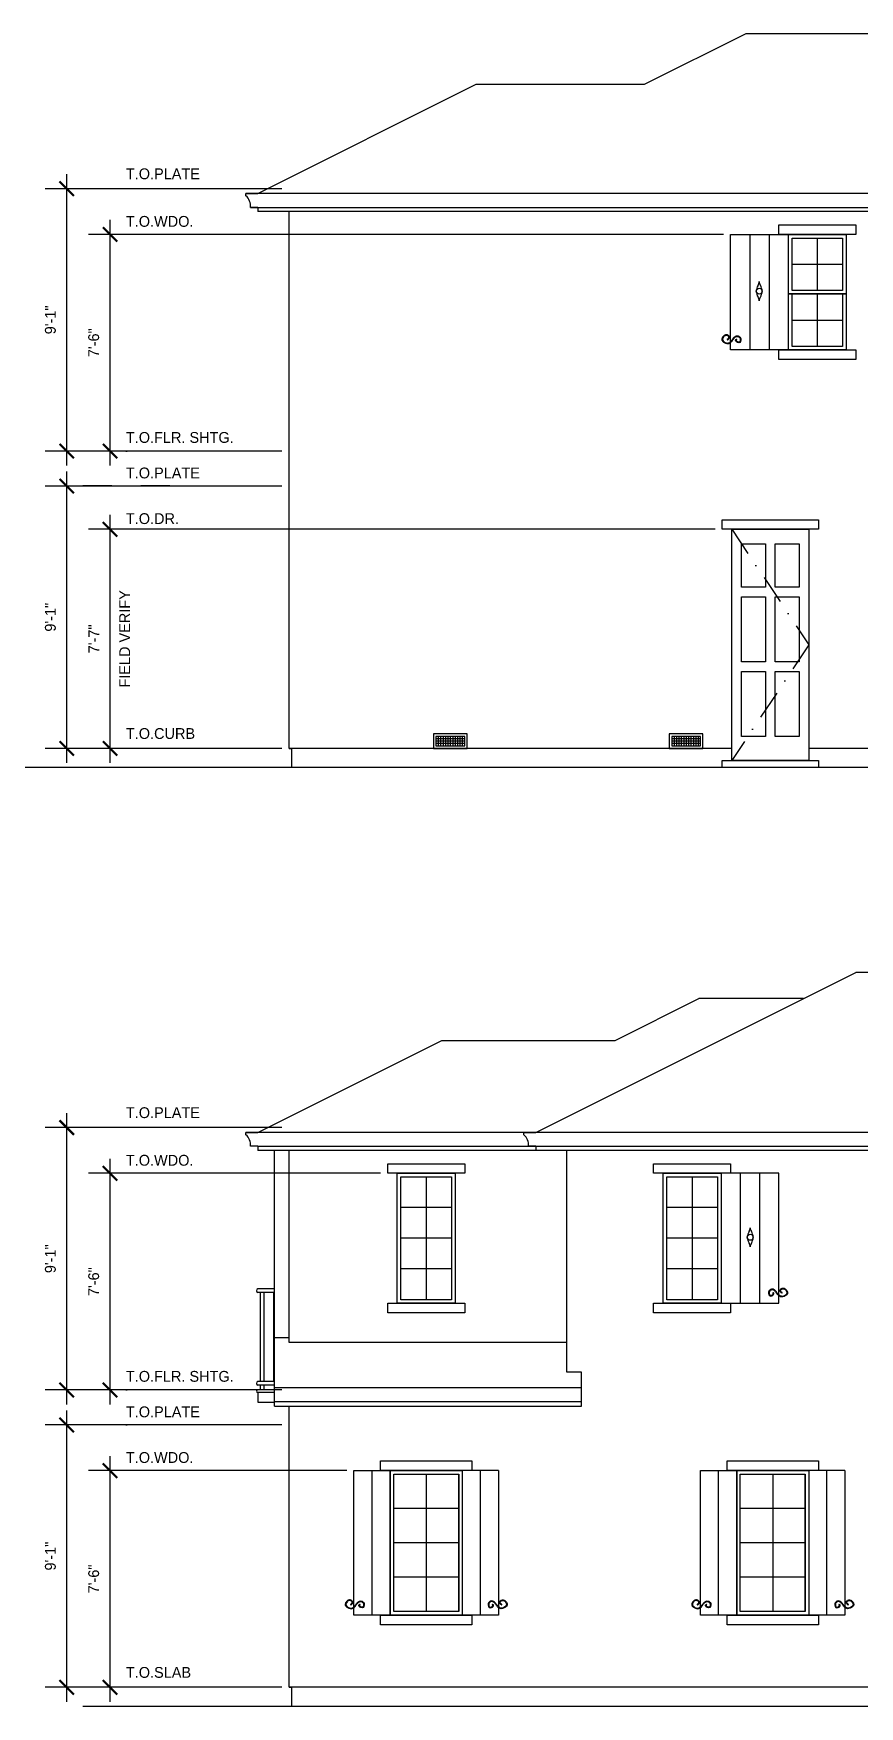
# Model space of a CAD drawing. Extents: x -5023 to 1783, y -1938 to 0.
# Drawn here: x 862 to 1205, y -786 to -91 of the extents above; entities that cross this region are included whole.
import ezdxf

# ---------------------------------------------------------------- set-up
doc = ezdxf.new("R2010")
doc.units = 0
doc.header["$LTSCALE"] = 48
doc.header["$MEASUREMENT"] = 0
doc.header["$PDMODE"] = 3
doc.header["$PDSIZE"] = -2
doc.linetypes.add('DASHDOT2', pattern=[0.5, 0.25, -0.125, 0, -0.125])
doc.layers.get('0').update_dxf_attribs({"linetype": 'CONTINUOUS'})
doc.layers.get('DEFPOINTS').update_dxf_attribs({"linetype": 'CONTINUOUS'})
for name, color, linetype in [('1EL-1', 1, 'CONTINUOUS'), ('1EL-3', 3, 'CONTINUOUS'), ('1EL-7', 7, 'CONTINUOUS'), ('A-DIMS', 3, 'CONTINUOUS'), ('A-EXT ELEV', 7, 'CONTINUOUS'), ('A-EXT ELEV BALC', 113, 'CONTINUOUS'), ('A-EXT ELEV DR-WDO', 240, 'CONTINUOUS'), ('A-EXT ELEV SHUTTERS', 42, 'CONTINUOUS'), ('A-EXT ELEV TRIM', 42, 'CONTINUOUS'), ('A-TEXT', 3, 'CONTINUOUS'), ('TXT', 7, 'CONTINUOUS')]:
    doc.layers.add(name, color=color, linetype=linetype)
doc.styles.get("Standard").update_dxf_attribs({"font": 'ERASMD.TTF', "height": 4.5})
doc.dimstyles.new('ARCHITECTURE', dxfattribs={"dimscale": 48, "dimtxt": 0.18, "dimasz": 0.125, "dimexe": 0.1875, "dimexo": 0.0625, "dimgap": 0.09375, "dimtad": 1, "dimdec": 4, "dimzin": 3, "dimdsep": 46, "dimlunit": 4, "dimtxsty": 'Standard', "dimblk1": 'ARCHTICK', "dimblk2": 'ARCHTICK', "dimsah": 1, "dimcen": 0.09375, "dimdle": 0.125, "dimclrd": 1, "dimclre": 1, "dimclrt": 3, "dimadec": 0, "dimazin": 0, "dimtfac": 1, "dimtdec": 4, "dimtofl": 0, "dimtmove": 2, "dimatfit": 3, "dimldrblk": 'ARCHTICK', "dimfxl": 1, "dimfrac": 2, "dimtolj": 1, "dimtzin": 0, "dimarcsym": 0})

# ---------------------------------------------------------------- blocks, each defined once
blk = doc.blocks.new('A$C251E2BD5')
at = {"layer": 'A-EXT ELEV DR-WDO'}
for p, q in [((-12, -1.5), (-12, -52.5)), ((-1.5, -14.25), (-22.5, -14.25)), ((-1.5, -27), (-22.5, -27)), ((-1.5, -39.75), (-22.5, -39.75))]:
    blk.add_line(p, q, dxfattribs=at)
for points in [[(-24, 0), (0, 0), (0, -54), (-24, -54)], [(-22.5, -1.5), (-1.5, -1.5), (-1.5, -52.5), (-22.5, -52.5)]]:
    blk.add_lwpolyline(points, close=True, dxfattribs=at)
blk = doc.blocks.new('A$C40F502B1')
at = {"layer": 'TXT'}
for p, q in [((0, 6), (-14, 6)), ((-14, 6), (-14, 0)), ((-14, 0), (0, 0)), ((-13, 5), (-13, 1)), ((-1, 5), (-13, 5)), ((-1, 4), (-13, 4)), ((-1, 3), (-13, 3)), ((-1, 2), (-13, 2)), ((-13, 1), (-1, 1)), ((-12, 5), (-12, 1)), ((-11, 5), (-11, 1)), ((-10, 5), (-10, 1)), ((-9, 5), (-9, 1)), ((-8, 5), (-8, 1)), ((-7, 5), (-7, 1)), ((-6, 5), (-6, 1)), ((-5, 5), (-5, 1)), ((-4, 5), (-4, 1)), ((-3, 5), (-3, 1)), ((-2, 5), (-2, 1)), ((-1, 1), (-1, 5)), ((0, 0), (0, 6))]:
    blk.add_line(p, q, dxfattribs=at)
blk = doc.blocks.new('A$C31BB2E8A')
at = {"layer": 'A-EXT ELEV DR-WDO'}
for points in [[(-32, 96), (0, 96), (0, 0), (-32, 0)], [(-28, 90), (-18, 90), (-18, 72), (-28, 72)], [(-14, 90), (-4, 90), (-4, 72), (-14, 72)], [(-28, 68), (-18, 68), (-18, 41), (-28, 41)], [(-14, 68), (-4, 68), (-4, 41), (-14, 41)], [(-28, 37), (-18, 37), (-18, 10), (-28, 10)], [(-14, 37), (-4, 37), (-4, 10), (-14, 10)]]:
    blk.add_lwpolyline(points, close=True, dxfattribs=at)
blk = doc.blocks.new('_ARCHTICK')
at = {"color": 0, "linetype": 'ByBlock', "const_width": 0.15}
blk.add_lwpolyline([(-0.5, -0.5), (0.5, 0.5)], dxfattribs=at)
blk = doc.blocks.new('*D36')
at = {"layer": 'A-DIMS', "color": 1, "lineweight": -2}
for p, q in [((875.84, -783.5), (875.84, -662.53)), ((965.2, -668.53), (866.84, -668.53)), ((965.2, -777.5), (866.84, -777.5))]:
    blk.add_line(p, q, dxfattribs=at)
at = {"layer": 'DEFPOINTS', "color": 0}
for p in [(875.84, -668.53), (968.2, -668.53), (968.2, -777.5)]:
    blk.add_point(p, dxfattribs=at)
at = {"layer": 'A-DIMS', "color": 1, "lineweight": -2, "xscale": 6, "yscale": 6, "zscale": 6}
for p, rotation in [((875.84, -668.53), 90), ((875.84, -777.5), 270)]:
    blk.add_blockref('_ARCHTICK', p, dxfattribs=dict(at, rotation=rotation))
at = {"layer": 'A-DIMS', "color": 3, "insert": (869.06, -723.02), "char_height": 4.5, "attachment_point": 5, "rotation": 90}
blk.add_mtext('\\A1;9\'-1"', dxfattribs=at)
blk = doc.blocks.new('*D37')
at = {"layer": 'A-DIMS', "color": 1, "lineweight": -2}
for p, q in [((875.84, -660), (875.84, -539)), ((965.2, -545), (866.84, -545)), ((965.2, -654), (866.84, -654))]:
    blk.add_line(p, q, dxfattribs=at)
at = {"layer": 'DEFPOINTS', "color": 0}
for p in [(875.84, -545), (968.2, -545), (968.2, -654)]:
    blk.add_point(p, dxfattribs=at)
at = {"layer": 'A-DIMS', "color": 1, "lineweight": -2, "xscale": 6, "yscale": 6, "zscale": 6}
for p, rotation in [((875.84, -545), 90), ((875.84, -654), 270)]:
    blk.add_blockref('_ARCHTICK', p, dxfattribs=dict(at, rotation=rotation))
at = {"layer": 'A-DIMS', "color": 3, "insert": (869.06, -599.5), "char_height": 4.5, "attachment_point": 5, "rotation": 90}
blk.add_mtext('\\A1;9\'-1"', dxfattribs=at)
blk = doc.blocks.new('*D38')
at = {"layer": 'A-DIMS', "color": 1, "lineweight": -2}
for p, q in [((992.2, -687.5), (884.84, -687.5)), ((893.84, -783.5), (893.84, -681.5)), ((965.2, -777.5), (884.84, -777.5))]:
    blk.add_line(p, q, dxfattribs=at)
at = {"layer": 'DEFPOINTS', "color": 0}
for p in [(893.84, -687.5), (995.2, -687.5), (968.2, -777.5)]:
    blk.add_point(p, dxfattribs=at)
at = {"layer": 'A-DIMS', "color": 1, "lineweight": -2, "xscale": 6, "yscale": 6, "zscale": 6}
for p, rotation in [((893.84, -687.5), 90), ((893.84, -777.5), 270)]:
    blk.add_blockref('_ARCHTICK', p, dxfattribs=dict(at, rotation=rotation))
at = {"layer": 'A-DIMS', "color": 3, "insert": (887.06, -732.5), "char_height": 4.5, "attachment_point": 5, "rotation": 90}
blk.add_mtext('\\A1;7\'-6"', dxfattribs=at)
blk = doc.blocks.new('*D39')
at = {"layer": 'A-DIMS', "color": 1, "lineweight": -2}
for p, q in [((893.84, -660), (893.84, -558)), ((1006.2, -564), (884.84, -564)), ((965.2, -654), (884.84, -654))]:
    blk.add_line(p, q, dxfattribs=at)
at = {"layer": 'DEFPOINTS', "color": 0}
for p in [(893.84, -564), (1009.2, -564), (968.2, -654)]:
    blk.add_point(p, dxfattribs=at)
at = {"layer": 'A-DIMS', "color": 1, "lineweight": -2, "xscale": 6, "yscale": 6, "zscale": 6}
for p, rotation in [((893.84, -564), 90), ((893.84, -654), 270)]:
    blk.add_blockref('_ARCHTICK', p, dxfattribs=dict(at, rotation=rotation))
at = {"layer": 'A-DIMS', "color": 3, "insert": (887.06, -609), "char_height": 4.5, "attachment_point": 5, "rotation": 90}
blk.add_mtext('\\A1;7\'-6"', dxfattribs=at)
blk = doc.blocks.new('*D44')
at = {"layer": 'A-DIMS', "color": 1, "lineweight": -2}
for p, q in [((875.84, -393.5), (875.84, -272.53)), ((965.2, -278.53), (866.84, -278.53)), ((965.2, -387.5), (866.84, -387.5))]:
    blk.add_line(p, q, dxfattribs=at)
at = {"layer": 'DEFPOINTS', "color": 0}
for p in [(875.84, -278.53), (968.2, -278.53), (968.2, -387.5)]:
    blk.add_point(p, dxfattribs=at)
at = {"layer": 'A-DIMS', "color": 1, "lineweight": -2, "xscale": 6, "yscale": 6, "zscale": 6}
for p, rotation in [((875.84, -278.53), 90), ((875.84, -387.5), 270)]:
    blk.add_blockref('_ARCHTICK', p, dxfattribs=dict(at, rotation=rotation))
at = {"layer": 'A-DIMS', "color": 3, "insert": (869.06, -333.02), "char_height": 4.5, "attachment_point": 5, "rotation": 90}
blk.add_mtext('\\A1;9\'-1"', dxfattribs=at)
blk = doc.blocks.new('*D45')
at = {"layer": 'A-DIMS', "color": 1, "lineweight": -2}
for p, q in [((875.84, -270), (875.84, -149)), ((965.2, -155), (866.84, -155)), ((965.2, -264), (866.84, -264))]:
    blk.add_line(p, q, dxfattribs=at)
at = {"layer": 'DEFPOINTS', "color": 0}
for p in [(875.84, -155), (968.2, -155), (968.2, -264)]:
    blk.add_point(p, dxfattribs=at)
at = {"layer": 'A-DIMS', "color": 1, "lineweight": -2, "xscale": 6, "yscale": 6, "zscale": 6}
for p, rotation in [((875.84, -155), 90), ((875.84, -264), 270)]:
    blk.add_blockref('_ARCHTICK', p, dxfattribs=dict(at, rotation=rotation))
at = {"layer": 'A-DIMS', "color": 3, "insert": (869.06, -209.5), "char_height": 4.5, "attachment_point": 5, "rotation": 90}
blk.add_mtext('\\A1;9\'-1"', dxfattribs=at)
blk = doc.blocks.new('*D46')
at = {"layer": 'A-DIMS', "color": 1, "lineweight": -2}
for p, q in [((893.84, -393.5), (893.84, -290.5)), ((1145.2, -296.5), (884.84, -296.5)), ((965.2, -387.5), (884.84, -387.5))]:
    blk.add_line(p, q, dxfattribs=at)
at = {"layer": 'DEFPOINTS', "color": 0}
for p in [(893.84, -296.5), (1148.2, -296.5), (968.2, -387.5)]:
    blk.add_point(p, dxfattribs=at)
at = {"layer": 'A-DIMS', "color": 1, "lineweight": -2, "xscale": 6, "yscale": 6, "zscale": 6}
for p, rotation in [((893.84, -296.5), 90), ((893.84, -387.5), 270)]:
    blk.add_blockref('_ARCHTICK', p, dxfattribs=dict(at, rotation=rotation))
at = {"layer": 'A-DIMS', "color": 3, "insert": (887.09, -342), "char_height": 4.5, "attachment_point": 5, "rotation": 90}
blk.add_mtext('\\A1;7\'-7"', dxfattribs=at)
blk = doc.blocks.new('*D47')
at = {"layer": 'A-DIMS', "color": 1, "lineweight": -2}
for p, q in [((893.84, -270), (893.84, -168)), ((1148.7, -174), (884.84, -174)), ((965.2, -264), (884.84, -264))]:
    blk.add_line(p, q, dxfattribs=at)
at = {"layer": 'DEFPOINTS', "color": 0}
for p in [(893.84, -174), (1151.7, -174), (968.2, -264)]:
    blk.add_point(p, dxfattribs=at)
at = {"layer": 'A-DIMS', "color": 1, "lineweight": -2, "xscale": 6, "yscale": 6, "zscale": 6}
for p, rotation in [((893.84, -174), 90), ((893.84, -264), 270)]:
    blk.add_blockref('_ARCHTICK', p, dxfattribs=dict(at, rotation=rotation))
at = {"layer": 'A-DIMS', "color": 3, "insert": (887.06, -219), "char_height": 4.5, "attachment_point": 5, "rotation": 90}
blk.add_mtext('\\A1;7\'-6"', dxfattribs=at)

msp = doc.modelspace()

# ---------------------------------------------------------------- linework, layer by layer
at = {"layer": '1EL-1'}
for p, q in [((1155.69528, -564), (1155.69528, -618)), ((1163.69528, -564), (1163.69528, -618))]:
    msp.add_line(p, q, dxfattribs=at)
for centre, radius, start, end in [((1169.29278, -613.70917), 0.12581, 66.62996388, 233.64614328), ((1172.94655, -613.59953), 0.14535, 259.68666564, 18.31482357)]:
    msp.add_arc(centre, radius, start, end, dxfattribs=at)
msp.add_spline([(1173.08454, -613.55385), (1172.43794, -612.64914), (1173.36231, -611.9478), (1174.59189, -612.56223), (1175.10085, -613.7919), (1174.42085, -614.58781), (1172.78279, -615.10479), (1171.27406, -614.07083), (1170.36881, -612.86455), (1168.94629, -612.13217), (1167.7393, -612.73531), (1167.43756, -613.85543), (1167.91174, -614.8463), (1168.86008, -614.88938), (1169.636, -613.81235), (1169.34268, -613.59369)], degree=3, dxfattribs=at)
msp.add_open_spline([(1172.92053, -613.74253), (1172.81217, -613.64834), (1172.70042, -613.55145), (1172.49869, -613.35388), (1172.40739, -613.25411), (1172.25873, -613.03038), (1172.19917, -612.90306), (1172.17859, -612.66403), (1172.19316, -612.56474), (1172.2573, -612.39098), (1172.30445, -612.31336), (1172.47644, -612.09528), (1172.63051, -611.97571), (1172.97187, -611.78847), (1173.1601, -611.72129), (1173.54083, -611.67291), (1173.72517, -611.69474), (1174.06204, -611.80454), (1174.21486, -611.89116), (1174.5245, -612.12188), (1174.67494, -612.27386), (1174.95231, -612.5991), (1175.08134, -612.7771), (1175.2608, -613.11692), (1175.32243, -613.27483), (1175.37646, -613.58495), (1175.37528, -613.73812), (1175.29525, -614.03121), (1175.22199, -614.16116), (1175.04478, -614.39302), (1174.94019, -614.49596), (1174.68127, -614.7154), (1174.52493, -614.82482), (1174.20424, -615.02396), (1174.0382, -615.11195), (1173.52633, -615.32587), (1173.16401, -615.40301), (1172.52029, -615.32598), (1172.25404, -615.21926), (1171.77076, -614.92714), (1171.55079, -614.74115), (1171.19172, -614.37165), (1171.04632, -614.19228), (1170.78975, -613.841), (1170.67551, -613.6683), (1170.43347, -613.32595), (1170.3058, -613.15841), (1170.00775, -612.85046), (1169.8368, -612.70905), (1169.45585, -612.48093), (1169.24509, -612.40329), (1168.91486, -612.37556), (1168.78945, -612.3871), (1168.53576, -612.45199), (1168.40997, -612.50512), (1168.15598, -612.65822), (1168.03289, -612.76552), (1167.78072, -613.08847), (1167.69473, -613.34084), (1167.6723, -613.82952), (1167.70654, -614.06123), (1167.82837, -614.37832), (1167.89161, -614.48443), (1168.03567, -614.63866), (1168.11463, -614.68751), (1168.31089, -614.74451), (1168.42641, -614.75016), (1168.65551, -614.70506), (1168.7644, -614.66502), (1168.98834, -614.54069), (1169.10035, -614.45824), (1169.27436, -614.29329), (1169.34085, -614.21182), (1169.42496, -614.0701), (1169.43943, -614.01168), (1169.43983, -613.97106), (1169.43797, -613.96706), (1169.43359, -613.95873), (1169.43052, -613.95341), (1169.4028, -613.92724), (1169.38, -613.90945), (1169.31442, -613.86598), (1169.26844, -613.83934), (1169.21821, -613.8105)], degree=3, knots=[0, 0, 0, 0, 0.349164291, 0.349164291, 0.678228094, 0.678228094, 1.007291898, 1.007291898, 1.215147572, 1.215147572, 1.423003246, 1.423003246, 1.856970792, 1.856970792, 2.290938338, 2.290938338, 2.724905883, 2.724905883, 3.158873429, 3.158873429, 3.689618309, 3.689618309, 4.220363189, 4.220363189, 4.641155914, 4.641155914, 5.008256039, 5.008256039, 5.375356163, 5.375356163, 5.742456287, 5.742456287, 6.229887233, 6.229887233, 6.717318179, 6.717318179, 7.692180072, 7.692180072, 8.444207145, 8.444207145, 9.196234217, 9.196234217, 9.820203259, 9.820203259, 10.4441723, 10.4441723, 11.125327331, 11.125327331, 11.806482361, 11.806482361, 12.567068398, 12.567068398, 13.021597179, 13.021597179, 13.47612596, 13.47612596, 14.023858049, 14.023858049, 14.953587173, 14.953587173, 15.658210858, 15.658210858, 16.106569203, 16.106569203, 16.554927548, 16.554927548, 17.003285894, 17.003285894, 17.360324136, 17.360324136, 17.717362379, 17.717362379, 18.028015698, 18.028015698, 18.338669017, 18.338669017, 18.517409647, 18.517409647, 18.644524982, 18.644524982, 18.771640317, 18.771640317, 18.929884468, 18.929884468, 18.929884468, 18.929884468], dxfattribs=at)
at = {"layer": '1EL-3'}
for p, q in [((1171.69528, -564), (1147.69528, -564)), ((1171.69528, -618), (1171.69528, -564)), ((1147.69528, -618), (1171.69528, -618)), ((1038.69505, -746), (1038.69505, -689)), ((1182.70977, -746), (1182.70977, -689))]:
    msp.add_line(p, q, dxfattribs=at)
msp.add_circle((1159.82721, -590.584), 1.23444, dxfattribs=at)
for centre, radius, start, end in [((1163.95914, -591), 5.41749, 148.17347612, 175.59605416), ((1163.95914, -590.16801), 5.41749, 184.40394584, 211.82652388), ((1157.37455, -586.6937), 2.45511, 323.81760469, 2.56081242), ((1162.27986, -586.6937), 2.45511, 177.43918758, 216.18239531), ((1155.69528, -591), 5.41749, 4.40394584, 31.82652388), ((1155.69528, -590.16801), 5.41749, 328.17347612, 355.59605416), ((1157.37455, -594.47431), 2.45511, 357.43918758, 36.18239531), ((1162.27986, -594.47431), 2.45511, 143.81760469, 182.56081242)]:
    msp.add_arc(centre, radius, start, end, dxfattribs=at)
at = {"layer": '1EL-7'}
for points in [[(955.19505, -162.7588), (952.19505, -162.7588, 0.256877768), (950.23848, -157.9893), (950.24131, -157.02786), (955.19505, -157.02786)], [(955.19505, -552.7588), (952.19505, -552.7588, 0.256877768), (950.23848, -547.9893), (950.24131, -547.02786), (955.19505, -547.02786)], [(1070.69505, -552.7588), (1067.69505, -552.7588, 0.256877768), (1065.73848, -547.9893), (1065.74131, -547.02786), (1070.69505, -547.02786)]]:
    msp.add_lwpolyline(points, format="xyb", dxfattribs=at)
at = {"layer": 'A-EXT ELEV'}
for p, q in [((1115.94505, -111.65286), (1158.19505, -90.52786)), ((1158.19505, -90.52786), (1434.69505, -90.52786)), ((955.19505, -157.02786), (1045.94505, -111.65286)), ((1045.94505, -111.65286), (1115.94505, -111.65286)), ((1683.19505, -157.02786), (950.24131, -157.02786)), ((1045.80793, -157.02786), (950.24131, -157.02786)), ((952.19505, -162.7588), (1045.80793, -162.7588)), ((955.19505, -162.7588), (955.19505, -164.52786)), ((955.19505, -162.7588), (1683.19505, -162.7588)), ((1683.19505, -164.52786), (955.19505, -164.52786)), ((1045.80793, -164.52786), (955.19505, -164.52786)), ((968.19505, -387.5), (968.19505, -164.52786)), ((1152.19505, -387.5), (968.19505, -387.5)), ((968.19505, -387.5), (969.19505, -387.5)), ((969.19505, -387.5), (969.19505, -395.5)), ((1670.19505, -387.5), (1184.19505, -387.5)), ((1707.23759, -395.5), (818.10621, -395.5)), ((1070.69505, -547.02786), (1203.69505, -480.52786)), ((1480.19505, -480.52786), (1203.69505, -480.52786)), ((1103.69505, -508.77786), (1138.44505, -491.40286)), ((1181.94505, -491.40286), (1138.44505, -491.40286)), ((955.19505, -547.02786), (1031.69505, -508.77786)), ((1031.69505, -508.77786), (1103.69505, -508.77786)), ((1442.19487, -547.02786), (950.24131, -547.02786)), ((955.19505, -552.7588), (955.19505, -554.52786)), ((955.19505, -552.7588), (1442.19487, -552.7588)), ((1444.69487, -554.52786), (955.19505, -554.52786)), ((962.19505, -634.34211), (962.19505, -554.52786)), ((968.19505, -634.34211), (968.19505, -554.52786)), ((1070.69505, -552.7588), (1070.69505, -554.52786)), ((1083.69505, -646.67544), (1083.69505, -554.52786)), ((962.19505, -660.67544), (962.19505, -632.34211)), ((968.19505, -632.34211), (962.19505, -632.34211)), ((1083.69505, -634.34211), (968.19505, -634.34211)), ((1089.69505, -653.17544), (962.19505, -653.17544)), ((1089.69505, -646.67544), (1083.69505, -646.67544)), ((1089.69505, -660.67544), (1089.69505, -646.67544)), ((1089.69505, -658.90638), (962.19505, -658.90638)), ((962.19505, -660.67544), (1089.69505, -660.67544)), ((968.19505, -777.5), (968.19505, -660.67544)), ((1447.19505, -777.5), (968.19505, -777.5)), ((968.19505, -777.5), (969.19505, -777.5)), ((969.19505, -777.5), (969.19505, -785.5)), ((1771.68258, -785.5), (882.55121, -785.5))]:
    msp.add_line(p, q, dxfattribs=at)
at = {"layer": 'A-EXT ELEV', "linetype": 'DASHDOT2'}
for p, q in [((918.65825, -264), (882.55121, -264)), ((918.65825, -278.5), (882.55121, -278.5)), ((918.65825, -654), (882.55121, -654)), ((918.65825, -668.5), (882.55121, -668.5))]:
    msp.add_line(p, q, dxfattribs=at)
at = {"layer": 'A-EXT ELEV'}
msp.add_lwpolyline([(1148.19505, -395.5), (1148.19505, -392.5), (1188.19505, -392.5), (1188.19505, -395.5)], dxfattribs=at)
at = {"layer": 'A-EXT ELEV BALC'}
for p, q in [((962.19505, -613.50449), (955.05761, -613.50449)), ((962.19505, -612.02375), (955.19505, -612.02375)), ((956.19505, -613.50449), (956.19505, -650.51926)), ((957.69505, -613.50449), (957.69505, -650.51926)), ((961.69505, -613.50449), (961.69505, -650.51926)), ((962.19505, -652), (955.05761, -652)), ((962.19505, -650.51926), (955.19505, -650.51926)), ((956.19505, -652), (956.19505, -654)), ((957.69505, -652), (957.69505, -654)), ((962.19505, -654), (955.19505, -654)), ((962.19505, -655), (955.19505, -655))]:
    msp.add_line(p, q, dxfattribs=at)
msp.add_lwpolyline([(955.19505, -655), (955.19505, -659), (962.19505, -659)], dxfattribs=at)
for centre, radius, start, end in [((955.43542, -612.76412), 0.77841, 107.98663366, 252.01336634), ((955.43542, -651.25963), 0.77841, 107.98663366, 252.01336634), ((955.19505, -654.5), 0.5, 90, 270)]:
    msp.add_arc(centre, radius, start, end, dxfattribs=at)
at = {"layer": 'A-EXT ELEV DR-WDO'}
for p, q in [((1187.69505, -175.5), (1187.69505, -197.25)), ((1177.19505, -186.375), (1198.19505, -186.375)), ((1199.69505, -198.75), (1175.69505, -198.75)), ((1187.69505, -198.75), (1187.69505, -220.5)), ((1177.19505, -209.625), (1198.19505, -209.625)), ((1025.19505, -689), (1025.19505, -746)), ((1169.20977, -689), (1169.20977, -746)), ((1038.69505, -703.25), (1011.69505, -703.25)), ((1182.70977, -703.25), (1155.70977, -703.25)), ((1038.69505, -717.5), (1011.69505, -717.5)), ((1182.70977, -717.5), (1155.70977, -717.5)), ((1038.69505, -731.75), (1011.69505, -731.75)), ((1182.70977, -731.75), (1155.70977, -731.75))]:
    msp.add_line(p, q, dxfattribs=at)
for points in [[(1175.69505, -174), (1199.69505, -174), (1199.69505, -198.75), (1175.69505, -198.75)], [(1175.69505, -174), (1199.69505, -174), (1199.69505, -222), (1175.69505, -222)], [(1177.19505, -175.5), (1198.19505, -175.5), (1198.19505, -197.25), (1177.19505, -197.25)], [(1175.69505, -198.75), (1199.69505, -198.75), (1199.69505, -222), (1175.69505, -222)], [(1177.19505, -198.75), (1198.19505, -198.75), (1198.19505, -220.5), (1177.19505, -220.5)], [(1010.19505, -687.5), (1040.19505, -687.5), (1040.19505, -747.5), (1010.19505, -747.5)], [(1154.20977, -687.5), (1184.20977, -687.5), (1184.20977, -747.5), (1154.20977, -747.5)], [(1011.69505, -689), (1038.69505, -689), (1038.69505, -746), (1011.69505, -746)], [(1155.70977, -689), (1182.70977, -689), (1182.70977, -746), (1155.70977, -746)]]:
    msp.add_lwpolyline(points, close=True, dxfattribs=at)
at = {"layer": 'A-EXT ELEV DR-WDO', "linetype": 'DASHDOT2'}
msp.add_lwpolyline([(1152.19505, -296.5), (1184.19505, -344.5), (1152.19505, -392.5)], dxfattribs=at)
at = {"layer": 'A-EXT ELEV SHUTTERS'}
for p, q in [((1151.69505, -174), (1175.69505, -174)), ((1151.69505, -222), (1151.69505, -174)), ((1159.69505, -174), (1159.69505, -222)), ((1167.69505, -174), (1167.69505, -222)), ((1175.69505, -222), (1151.69505, -222)), ((995.19505, -747.5), (995.19505, -687.5)), ((995.19505, -687.5), (1010.19505, -687.5)), ((1002.69505, -747.5), (1002.69505, -687.5)), ((1010.19505, -687.5), (1010.19505, -747.5)), ((1055.19505, -687.5), (1040.19505, -687.5)), ((1047.69505, -747.5), (1047.69505, -687.5)), ((1055.19505, -687.5), (1055.19505, -747.5)), ((1139.20977, -747.5), (1139.20977, -687.5)), ((1139.20977, -687.5), (1154.20977, -687.5)), ((1146.70977, -747.5), (1146.70977, -687.5)), ((1154.20977, -687.5), (1154.20977, -747.5)), ((1199.20977, -687.5), (1184.20977, -687.5)), ((1191.70977, -747.5), (1191.70977, -687.5)), ((1199.20977, -687.5), (1199.20977, -747.5)), ((1010.19505, -747.5), (995.19505, -747.5)), ((1055.19505, -747.5), (1040.19505, -747.5)), ((1154.20977, -747.5), (1139.20977, -747.5)), ((1199.20977, -747.5), (1184.20977, -747.5))]:
    msp.add_line(p, q, dxfattribs=at)
msp.add_circle((1163.56312, -197.584), 1.23444, dxfattribs=at)
for centre, radius, start, end in [((1161.11046, -193.6937), 2.45511, 323.81760469, 2.56081242), ((1166.01577, -193.6937), 2.45511, 177.43918758, 216.18239531), ((1167.69505, -198), 5.41749, 148.17347612, 175.59605416), ((1167.69505, -197.16801), 5.41749, 184.40394584, 211.82652388), ((1161.11046, -201.47431), 2.45511, 357.43918758, 36.18239531), ((1166.01577, -201.47431), 2.45511, 143.81760469, 182.56081242), ((1159.43119, -198), 5.41749, 4.40394584, 31.82652388), ((1159.43119, -197.16801), 5.41749, 328.17347612, 355.59605416), ((1150.44377, -217.59953), 0.14535, 161.68517643, 280.31333436), ((1154.09754, -217.70917), 0.12581, 306.35385672, 113.37003612), ((993.94377, -743.09953), 0.14535, 161.68517643, 280.31333436), ((997.59754, -743.20917), 0.12581, 306.35385672, 113.37003612), ((1052.79255, -743.20917), 0.12581, 66.62996388, 233.64614328), ((1056.44632, -743.09953), 0.14535, 259.68666564, 18.31482357), ((1137.95849, -743.09953), 0.14535, 161.68517643, 280.31333436), ((1141.61226, -743.20917), 0.12581, 306.35385672, 113.37003612), ((1196.80727, -743.20917), 0.12581, 66.62996388, 233.64614328), ((1200.46104, -743.09953), 0.14535, 259.68666564, 18.31482357)]:
    msp.add_arc(centre, radius, start, end, dxfattribs=at)
for points in [[(1150.46979, -217.74253), (1150.57815, -217.64834), (1150.6899, -217.55145), (1150.89163, -217.35388), (1150.98293, -217.25411), (1151.13159, -217.03038), (1151.19116, -216.90306), (1151.21173, -216.66403), (1151.19716, -216.56474), (1151.13302, -216.39098), (1151.08587, -216.31336), (1150.91388, -216.09528), (1150.75981, -215.97571), (1150.41845, -215.78847), (1150.23022, -215.72129), (1149.84949, -215.67291), (1149.66516, -215.69474), (1149.32828, -215.80454), (1149.17546, -215.89116), (1148.86582, -216.12188), (1148.71538, -216.27386), (1148.43801, -216.5991), (1148.30898, -216.7771), (1148.12953, -217.11692), (1148.06789, -217.27483), (1148.01386, -217.58495), (1148.01504, -217.73812), (1148.09508, -218.03121), (1148.16833, -218.16116), (1148.34554, -218.39302), (1148.45014, -218.49596), (1148.70905, -218.7154), (1148.8654, -218.82482), (1149.18609, -219.02396), (1149.35212, -219.11195), (1149.86399, -219.32587), (1150.22631, -219.40301), (1150.87004, -219.32598), (1151.13628, -219.21926), (1151.61956, -218.92714), (1151.83953, -218.74115), (1152.1986, -218.37165), (1152.344, -218.19228), (1152.60057, -217.841), (1152.71481, -217.6683), (1152.95686, -217.32595), (1153.08452, -217.15841), (1153.38258, -216.85046), (1153.55352, -216.70905), (1153.93447, -216.48093), (1154.14524, -216.40329), (1154.47546, -216.37556), (1154.60087, -216.3871), (1154.85456, -216.45199), (1154.98035, -216.50512), (1155.23434, -216.65822), (1155.35744, -216.76552), (1155.6096, -217.08847), (1155.69559, -217.34084), (1155.71803, -217.82952), (1155.68378, -218.06123), (1155.56195, -218.37832), (1155.49871, -218.48443), (1155.35465, -218.63866), (1155.27569, -218.68751), (1155.07943, -218.74451), (1154.96391, -218.75016), (1154.73481, -218.70506), (1154.62592, -218.66502), (1154.40198, -218.54069), (1154.28997, -218.45824), (1154.11596, -218.29329), (1154.04947, -218.21182), (1153.96537, -218.0701), (1153.95089, -218.01168), (1153.9505, -217.97106), (1153.95236, -217.96706), (1153.95674, -217.95873), (1153.9598, -217.95341), (1153.98752, -217.92724), (1154.01033, -217.90945), (1154.07591, -217.86598), (1154.12188, -217.83934), (1154.17212, -217.8105)], [(993.96979, -743.24253), (994.07815, -743.14834), (994.1899, -743.05145), (994.39163, -742.85388), (994.48293, -742.75411), (994.63159, -742.53038), (994.69116, -742.40306), (994.71173, -742.16403), (994.69716, -742.06474), (994.63302, -741.89098), (994.58587, -741.81336), (994.41388, -741.59528), (994.25981, -741.47571), (993.91845, -741.28847), (993.73022, -741.22129), (993.34949, -741.17291), (993.16516, -741.19474), (992.82828, -741.30454), (992.67546, -741.39116), (992.36582, -741.62188), (992.21538, -741.77386), (991.93801, -742.0991), (991.80898, -742.2771), (991.62953, -742.61692), (991.56789, -742.77483), (991.51386, -743.08495), (991.51504, -743.23812), (991.59508, -743.53121), (991.66833, -743.66116), (991.84554, -743.89302), (991.95014, -743.99596), (992.20905, -744.2154), (992.3654, -744.32482), (992.68609, -744.52396), (992.85212, -744.61195), (993.36399, -744.82587), (993.72631, -744.90301), (994.37004, -744.82598), (994.63628, -744.71926), (995.11956, -744.42714), (995.33953, -744.24115), (995.6986, -743.87165), (995.844, -743.69228), (996.10057, -743.341), (996.21481, -743.1683), (996.45686, -742.82595), (996.58452, -742.65841), (996.88258, -742.35046), (997.05352, -742.20905), (997.43447, -741.98093), (997.64524, -741.90329), (997.97546, -741.87556), (998.10087, -741.8871), (998.35456, -741.95199), (998.48035, -742.00512), (998.73434, -742.15822), (998.85744, -742.26552), (999.1096, -742.58847), (999.19559, -742.84084), (999.21803, -743.32952), (999.18378, -743.56123), (999.06195, -743.87832), (998.99871, -743.98443), (998.85465, -744.13866), (998.77569, -744.18751), (998.57943, -744.24451), (998.46391, -744.25016), (998.23481, -744.20506), (998.12592, -744.16502), (997.90198, -744.04069), (997.78997, -743.95824), (997.61596, -743.79329), (997.54947, -743.71182), (997.46537, -743.5701), (997.45089, -743.51168), (997.4505, -743.47106), (997.45236, -743.46706), (997.45674, -743.45873), (997.4598, -743.45341), (997.48752, -743.42724), (997.51033, -743.40945), (997.57591, -743.36598), (997.62188, -743.33934), (997.67212, -743.3105)], [(1056.4203, -743.24253), (1056.31194, -743.14834), (1056.2002, -743.05145), (1055.99846, -742.85388), (1055.90716, -742.75411), (1055.7585, -742.53038), (1055.69894, -742.40306), (1055.67836, -742.16403), (1055.69293, -742.06474), (1055.75707, -741.89098), (1055.80422, -741.81336), (1055.97621, -741.59528), (1056.13029, -741.47571), (1056.47164, -741.28847), (1056.65987, -741.22129), (1057.0406, -741.17291), (1057.22494, -741.19474), (1057.56181, -741.30454), (1057.71463, -741.39116), (1058.02427, -741.62188), (1058.17472, -741.77386), (1058.45208, -742.0991), (1058.58112, -742.2771), (1058.76057, -742.61692), (1058.8222, -742.77483), (1058.87623, -743.08495), (1058.87505, -743.23812), (1058.79502, -743.53121), (1058.72176, -743.66116), (1058.54455, -743.89302), (1058.43996, -743.99596), (1058.18105, -744.2154), (1058.0247, -744.32482), (1057.70401, -744.52396), (1057.53797, -744.61195), (1057.0261, -744.82587), (1056.66378, -744.90301), (1056.02006, -744.82598), (1055.75381, -744.71926), (1055.27054, -744.42714), (1055.05056, -744.24115), (1054.69149, -743.87165), (1054.54609, -743.69228), (1054.28953, -743.341), (1054.17528, -743.1683), (1053.93324, -742.82595), (1053.80557, -742.65841), (1053.50752, -742.35046), (1053.33657, -742.20905), (1052.95562, -741.98093), (1052.74486, -741.90329), (1052.41464, -741.87556), (1052.28922, -741.8871), (1052.03553, -741.95199), (1051.90974, -742.00512), (1051.65575, -742.15822), (1051.53266, -742.26552), (1051.28049, -742.58847), (1051.1945, -742.84084), (1051.17207, -743.32952), (1051.20631, -743.56123), (1051.32814, -743.87832), (1051.39138, -743.98443), (1051.53544, -744.13866), (1051.6144, -744.18751), (1051.81066, -744.24451), (1051.92618, -744.25016), (1052.15528, -744.20506), (1052.26417, -744.16502), (1052.48812, -744.04069), (1052.60012, -743.95824), (1052.77413, -743.79329), (1052.84062, -743.71182), (1052.92473, -743.5701), (1052.93921, -743.51168), (1052.9396, -743.47106), (1052.93774, -743.46706), (1052.93336, -743.45873), (1052.93029, -743.45341), (1052.90258, -743.42724), (1052.87977, -743.40945), (1052.81419, -743.36598), (1052.76821, -743.33934), (1052.71798, -743.3105)], [(1137.98451, -743.24253), (1138.09287, -743.14834), (1138.20462, -743.05145), (1138.40635, -742.85388), (1138.49765, -742.75411), (1138.64631, -742.53038), (1138.70588, -742.40306), (1138.72645, -742.16403), (1138.71188, -742.06474), (1138.64774, -741.89098), (1138.60059, -741.81336), (1138.4286, -741.59528), (1138.27453, -741.47571), (1137.93317, -741.28847), (1137.74494, -741.22129), (1137.36421, -741.17291), (1137.17988, -741.19474), (1136.843, -741.30454), (1136.69018, -741.39116), (1136.38054, -741.62188), (1136.2301, -741.77386), (1135.95273, -742.0991), (1135.8237, -742.2771), (1135.64424, -742.61692), (1135.58261, -742.77483), (1135.52858, -743.08495), (1135.52976, -743.23812), (1135.60979, -743.53121), (1135.68305, -743.66116), (1135.86026, -743.89302), (1135.96486, -743.99596), (1136.22377, -744.2154), (1136.38011, -744.32482), (1136.70081, -744.52396), (1136.86684, -744.61195), (1137.37871, -744.82587), (1137.74103, -744.90301), (1138.38476, -744.82598), (1138.651, -744.71926), (1139.13428, -744.42714), (1139.35425, -744.24115), (1139.71332, -743.87165), (1139.85872, -743.69228), (1140.11529, -743.341), (1140.22953, -743.1683), (1140.47158, -742.82595), (1140.59924, -742.65841), (1140.89729, -742.35046), (1141.06824, -742.20905), (1141.44919, -741.98093), (1141.65996, -741.90329), (1141.99018, -741.87556), (1142.11559, -741.8871), (1142.36928, -741.95199), (1142.49507, -742.00512), (1142.74906, -742.15822), (1142.87215, -742.26552), (1143.12432, -742.58847), (1143.21031, -742.84084), (1143.23275, -743.32952), (1143.1985, -743.56123), (1143.07667, -743.87832), (1143.01343, -743.98443), (1142.86937, -744.13866), (1142.79041, -744.18751), (1142.59415, -744.24451), (1142.47863, -744.25016), (1142.24953, -744.20506), (1142.14064, -744.16502), (1141.9167, -744.04069), (1141.80469, -743.95824), (1141.63068, -743.79329), (1141.56419, -743.71182), (1141.48008, -743.5701), (1141.46561, -743.51168), (1141.46521, -743.47106), (1141.46707, -743.46706), (1141.47146, -743.45873), (1141.47452, -743.45341), (1141.50224, -743.42724), (1141.52504, -743.40945), (1141.59062, -743.36598), (1141.6366, -743.33934), (1141.68684, -743.3105)], [(1200.43502, -743.24253), (1200.32666, -743.14834), (1200.21491, -743.05145), (1200.01318, -742.85388), (1199.92188, -742.75411), (1199.77322, -742.53038), (1199.71366, -742.40306), (1199.69308, -742.16403), (1199.70765, -742.06474), (1199.77179, -741.89098), (1199.81894, -741.81336), (1199.99093, -741.59528), (1200.145, -741.47571), (1200.48636, -741.28847), (1200.67459, -741.22129), (1201.05532, -741.17291), (1201.23966, -741.19474), (1201.57653, -741.30454), (1201.72935, -741.39116), (1202.03899, -741.62188), (1202.18943, -741.77386), (1202.4668, -742.0991), (1202.59583, -742.2771), (1202.77529, -742.61692), (1202.83692, -742.77483), (1202.89095, -743.08495), (1202.88977, -743.23812), (1202.80974, -743.53121), (1202.73648, -743.66116), (1202.55927, -743.89302), (1202.45468, -743.99596), (1202.19576, -744.2154), (1202.03942, -744.32482), (1201.71873, -744.52396), (1201.55269, -744.61195), (1201.04082, -744.82587), (1200.6785, -744.90301), (1200.03478, -744.82598), (1199.76853, -744.71926), (1199.28525, -744.42714), (1199.06528, -744.24115), (1198.70621, -743.87165), (1198.56081, -743.69228), (1198.30424, -743.341), (1198.19, -743.1683), (1197.94796, -742.82595), (1197.82029, -742.65841), (1197.52224, -742.35046), (1197.35129, -742.20905), (1196.97034, -741.98093), (1196.75958, -741.90329), (1196.42935, -741.87556), (1196.30394, -741.8871), (1196.05025, -741.95199), (1195.92446, -742.00512), (1195.67047, -742.15822), (1195.54738, -742.26552), (1195.29521, -742.58847), (1195.20922, -742.84084), (1195.18679, -743.32952), (1195.22103, -743.56123), (1195.34286, -743.87832), (1195.4061, -743.98443), (1195.55016, -744.13866), (1195.62912, -744.18751), (1195.82538, -744.24451), (1195.9409, -744.25016), (1196.17, -744.20506), (1196.27889, -744.16502), (1196.50283, -744.04069), (1196.61484, -743.95824), (1196.78885, -743.79329), (1196.85534, -743.71182), (1196.93945, -743.5701), (1196.95392, -743.51168), (1196.95432, -743.47106), (1196.95246, -743.46706), (1196.94808, -743.45873), (1196.94501, -743.45341), (1196.91729, -743.42724), (1196.89449, -743.40945), (1196.82891, -743.36598), (1196.78293, -743.33934), (1196.7327, -743.3105)]]:
    msp.add_open_spline(points, degree=3, knots=[0, 0, 0, 0, 0.349164291, 0.349164291, 0.678228094, 0.678228094, 1.007291898, 1.007291898, 1.215147572, 1.215147572, 1.423003246, 1.423003246, 1.856970792, 1.856970792, 2.290938338, 2.290938338, 2.724905883, 2.724905883, 3.158873429, 3.158873429, 3.689618309, 3.689618309, 4.220363189, 4.220363189, 4.641155914, 4.641155914, 5.008256039, 5.008256039, 5.375356163, 5.375356163, 5.742456287, 5.742456287, 6.229887233, 6.229887233, 6.717318179, 6.717318179, 7.692180072, 7.692180072, 8.444207145, 8.444207145, 9.196234217, 9.196234217, 9.820203259, 9.820203259, 10.4441723, 10.4441723, 11.125327331, 11.125327331, 11.806482361, 11.806482361, 12.567068398, 12.567068398, 13.021597179, 13.021597179, 13.47612596, 13.47612596, 14.023858049, 14.023858049, 14.953587173, 14.953587173, 15.658210858, 15.658210858, 16.106569203, 16.106569203, 16.554927548, 16.554927548, 17.003285894, 17.003285894, 17.360324136, 17.360324136, 17.717362379, 17.717362379, 18.028015698, 18.028015698, 18.338669017, 18.338669017, 18.517409647, 18.517409647, 18.644524982, 18.644524982, 18.771640317, 18.771640317, 18.929884468, 18.929884468, 18.929884468, 18.929884468], dxfattribs=at)
for points in [[(1150.30578, -217.55385), (1150.95239, -216.64914), (1150.02801, -215.9478), (1148.79843, -216.56223), (1148.28947, -217.7919), (1148.96947, -218.58781), (1150.60753, -219.10479), (1152.11626, -218.07083), (1153.02151, -216.86455), (1154.44403, -216.13217), (1155.65102, -216.73531), (1155.95276, -217.85543), (1155.47859, -218.8463), (1154.53024, -218.88938), (1153.75433, -217.81235), (1154.04764, -217.59369)], [(993.80578, -743.05385), (994.45239, -742.14914), (993.52801, -741.4478), (992.29843, -742.06223), (991.78947, -743.2919), (992.46947, -744.08781), (994.10753, -744.60479), (995.61626, -743.57083), (996.52151, -742.36455), (997.94403, -741.63217), (999.15102, -742.23531), (999.45276, -743.35543), (998.97859, -744.3463), (998.03024, -744.38938), (997.25433, -743.31235), (997.54764, -743.09369)], [(1056.58431, -743.05385), (1055.93771, -742.14914), (1056.86208, -741.4478), (1058.09166, -742.06223), (1058.60062, -743.2919), (1057.92062, -744.08781), (1056.28256, -744.60479), (1054.77383, -743.57083), (1053.86858, -742.36455), (1052.44606, -741.63217), (1051.23907, -742.23531), (1050.93733, -743.35543), (1051.41151, -744.3463), (1052.35985, -744.38938), (1053.13577, -743.31235), (1052.84246, -743.09369)], [(1137.8205, -743.05385), (1138.4671, -742.14914), (1137.54273, -741.4478), (1136.31315, -742.06223), (1135.80419, -743.2919), (1136.48419, -744.08781), (1138.12225, -744.60479), (1139.63098, -743.57083), (1140.53623, -742.36455), (1141.95875, -741.63217), (1143.16574, -742.23531), (1143.46748, -743.35543), (1142.99331, -744.3463), (1142.04496, -744.38938), (1141.26904, -743.31235), (1141.56236, -743.09369)], [(1200.59903, -743.05385), (1199.95243, -742.14914), (1200.8768, -741.4478), (1202.10638, -742.06223), (1202.61534, -743.2919), (1201.93534, -744.08781), (1200.29728, -744.60479), (1198.78855, -743.57083), (1197.8833, -742.36455), (1196.46078, -741.63217), (1195.25379, -742.23531), (1194.95205, -743.35543), (1195.42623, -744.3463), (1196.37457, -744.38938), (1197.15049, -743.31235), (1196.85717, -743.09369)]]:
    msp.add_spline(points, degree=3, dxfattribs=at)
at = {"layer": 'A-EXT ELEV TRIM'}
for points in [[(1171.69505, -170), (1203.69505, -170), (1203.69505, -174), (1171.69505, -174)], [(1171.69505, -222), (1203.69505, -222), (1203.69505, -226), (1171.69505, -226)], [(1148.19505, -292.5), (1188.19505, -292.5), (1188.19505, -296.5), (1148.19505, -296.5)], [(1009.19505, -560), (1041.19505, -560), (1041.19505, -564), (1009.19505, -564)], [(1119.69505, -560), (1151.69505, -560), (1151.69505, -564), (1119.69505, -564)], [(1009.19505, -618), (1041.19505, -618), (1041.19505, -622), (1009.19505, -622)], [(1119.69505, -618), (1151.69505, -618), (1151.69505, -622), (1119.69505, -622)], [(1006.19505, -683.5), (1044.19505, -683.5), (1044.19505, -687.5), (1006.19505, -687.5)], [(1150.20977, -683.5), (1188.20977, -683.5), (1188.20977, -687.5), (1150.20977, -687.5)], [(1006.19505, -747.5), (1044.19505, -747.5), (1044.19505, -751.5), (1006.19505, -751.5)], [(1150.20977, -747.5), (1188.20977, -747.5), (1188.20977, -751.5), (1150.20977, -751.5)]]:
    msp.add_lwpolyline(points, close=True, dxfattribs=at)

# ---------------------------------------------------------------- block references
at = {"layer": 'A-EXT ELEV'}
for p in [(1042.19505, -387.5), (1140.19505, -387.5)]:
    msp.add_blockref('A$C40F502B1', p, dxfattribs=at)
at = {"layer": 'A-EXT ELEV DR-WDO'}
for name, p in [('A$C31BB2E8A', (1184.19505, -392.5)), ('A$C251E2BD5', (1037.19505, -564)), ('A$C251E2BD5', (1147.69505, -564))]:
    msp.add_blockref(name, p, dxfattribs=at)

# ---------------------------------------------------------------- texts
at = {"layer": 'A-TEXT', "char_height": 4.5, "attachment_point": 1}
for s, insert, width in [('T.O.PLATE', (900.42023, -146.57095), 31.0252747), ('T.O.WDO.', (900.42023, -166.34026), 31.0252747), ('T.O.FLR. SHTG.', (900.42023, -256.09026), 44.2054945), ('T.O.PLATE', (900.42023, -270.84026), 31.0252747), ('T.O.DR.', (900.42023, -289.80656), 31.0252747), ('T.O.CURB', (900.42023, -379.07358), 27.2934066), ('T.O.PLATE', (900.42023, -536.57095), 31.0252747), ('T.O.WDO.', (900.42023, -556.34026), 31.0252747), ('T.O.FLR. SHTG.', (900.42023, -646.09026), 44.2054945), ('T.O.PLATE', (900.42023, -660.84026), 31.0252747), ('T.O.WDO.', (900.42023, -679.80656), 31.0252747), ('T.O.SLAB', (900.42023, -769.07358), 27.2934066)]:
    msp.add_mtext(s, dxfattribs=dict(at, insert=insert, width=width))
at = {"layer": 'A-TEXT', "insert": (897.67382, -362.24145), "char_height": 4.5, "width": 49.0824347, "attachment_point": 1, "rotation": 90}
msp.add_mtext('FIELD VERIFY', dxfattribs=at)

# ---------------------------------------------------------------- dimensions: what is measured, and where the dimension line sits
at = {"layer": 'A-DIMS', "color": 1}
for base, p1, p2, picture, middle in [((875.84257, -155), (968.19505, -264), (968.19505, -155), '*D45', (869.0563, -209.5)), ((893.84257, -174), (968.19505, -264), (1151.69505, -174), '*D47', (887.0563, -219)), ((875.8425659554, -278.53125), (968.1950470018, -387.5), (968.1950470018, -278.53125), '*D44', (869.0563022192, -333.015625)), ((893.84257, -296.5), (968.19505, -387.5), (1148.19505, -296.5), '*D46', (887.09257, -342)), ((875.84257, -545), (968.19505, -654), (968.19505, -545), '*D37', (869.0563, -599.5)), ((893.84257, -564), (968.19505, -654), (1009.19505, -564), '*D39', (887.0563, -609)), ((875.8425659554, -668.53125), (968.1950470018, -777.5), (968.1950470018, -668.53125), '*D36', (869.0563022192, -723.015625)), ((893.84257, -687.5), (968.19505, -777.5), (995.19505, -687.5), '*D38', (887.0563, -732.5))]:
    dim = msp.add_linear_dim(base=base, p1=p1, p2=p2, angle=90, dimstyle='ARCHITECTURE', dxfattribs=at)
    dim.commit()
    dim.dimension.update_dxf_attribs({"geometry": picture, "text_midpoint": middle})

doc.saveas('drawing.dxf')
